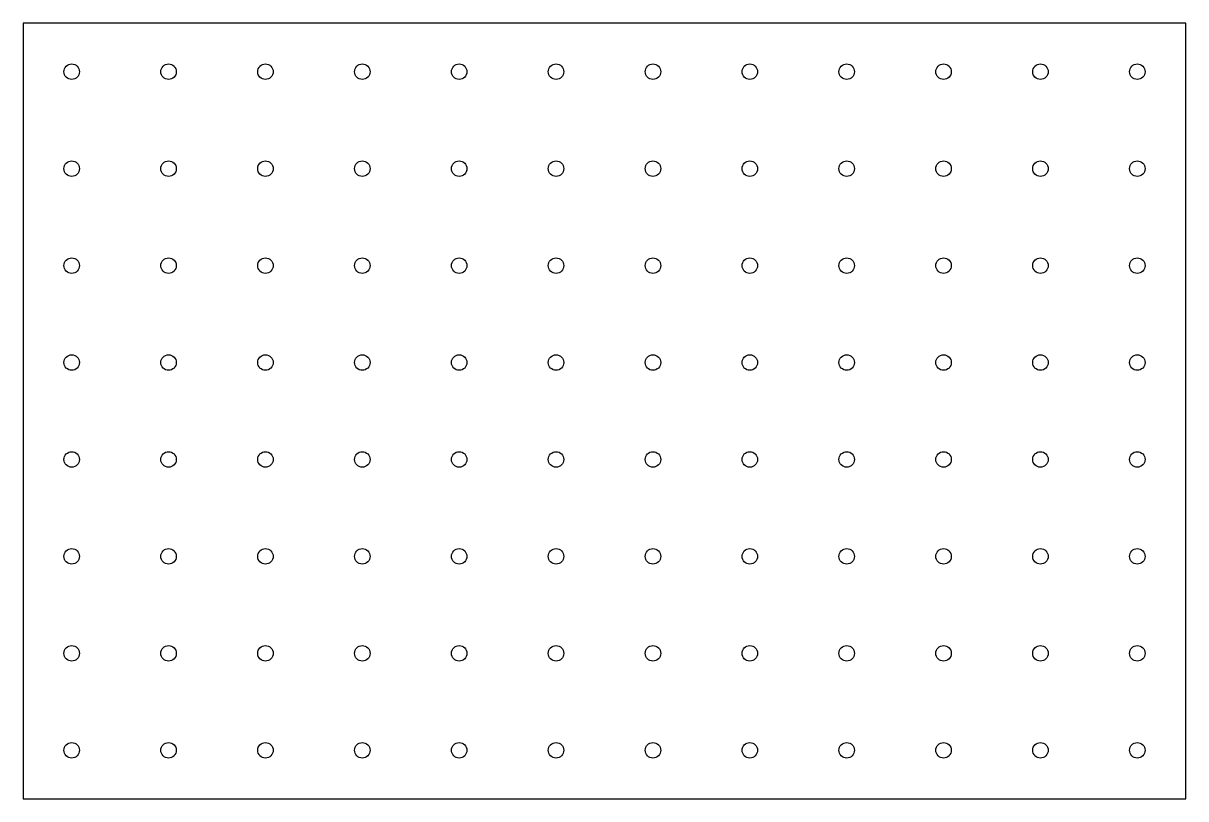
# Model space of a CAD drawing. Header units: metres. Extents: x 0 to 1200, y 0 to 800.
import ezdxf

# ---------------------------------------------------------------- set-up
doc = ezdxf.new("R2010")
doc.units = ezdxf.units.M

msp = doc.modelspace()

# ---------------------------------------------------------------- linework, layer by layer
msp.add_lwpolyline([(0, 0), (1200, 0), (1200, 800), (0, 800), (0, 0)])
for centre in [(50, 750), (150, 750), (250, 750), (350, 750), (450, 750), (550, 750), (650, 750), (750, 750), (850, 750), (950, 750), (1050, 750), (1150, 750), (50, 650), (150, 650), (250, 650), (350, 650), (450, 650), (550, 650), (650, 650), (750, 650), (850, 650), (950, 650), (1050, 650), (1150, 650), (50, 550), (150, 550), (250, 550), (350, 550), (450, 550), (550, 550), (650, 550), (750, 550), (850, 550), (950, 550), (1050, 550), (1150, 550), (50, 450), (150, 450), (250, 450), (350, 450), (450, 450), (550, 450), (650, 450), (750, 450), (850, 450), (950, 450), (1050, 450), (1150, 450), (50, 350), (150, 350), (250, 350), (350, 350), (450, 350), (550, 350), (650, 350), (750, 350), (850, 350), (950, 350), (1050, 350), (1150, 350), (50, 250), (150, 250), (250, 250), (350, 250), (450, 250), (550, 250), (650, 250), (750, 250), (850, 250), (950, 250), (1050, 250), (1150, 250), (50, 150), (150, 150), (250, 150), (350, 150), (450, 150), (550, 150), (650, 150), (750, 150), (850, 150), (950, 150), (1050, 150), (1150, 150), (50, 50), (150, 50), (250, 50), (350, 50), (450, 50), (550, 50), (650, 50), (750, 50), (850, 50), (950, 50), (1050, 50), (1150, 50)]:
    msp.add_circle(centre, 8)

doc.saveas('drawing.dxf')
